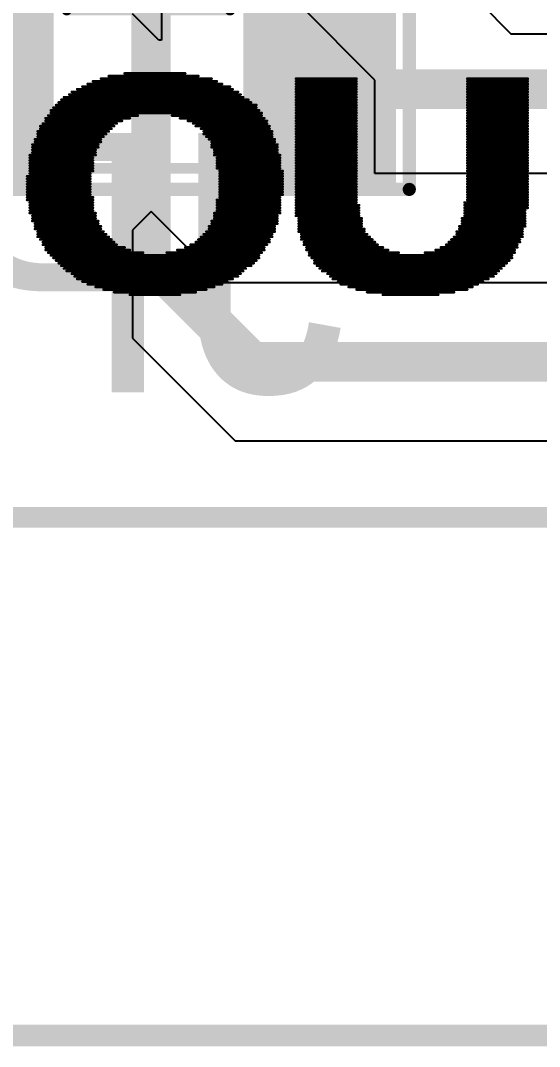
# Model space of a CAD drawing. Header units: millimetres. Extents: x 0.99 to 6.96, y 0.76 to 5.84.
# Drawn here: x 1.9365 to 2.1334, y 0.7618 to 1.1511 of the extents above; entities that cross this region are included whole.
import ezdxf

# ---------------------------------------------------------------- set-up
doc = ezdxf.new("R2010")
doc.units = ezdxf.units.MM
doc.header["$MEASUREMENT"] = 0
for name, color, linetype in [('BottomLayer', 5, 'Continuous'), ('BottomOverlay', 54, 'Continuous'), ('BottomPaste', 16, 'Continuous'), ('BottomSolder', 6, 'Continuous'), ('KeepOutLayer', 6, 'Continuous'), ('TopOverlay', 2, 'Continuous')]:
    doc.layers.add(name, color=color, linetype=linetype)

# ---------------------------------------------------------------- blocks, each defined once
blk = doc.blocks.new('RES_SMD_1206_B_25')
at = {"layer": 'BottomLayer'}
for points in [[(-0.09, -0.0325), (-0.04, -0.0325), (-0.09, 0.0325), (-0.04, 0.0325)], [(0.04, -0.0325), (0.09, -0.0325), (0.04, 0.0325), (0.09, 0.0325)]]:
    blk.add_solid(points, dxfattribs=at)
at = {"layer": 'BottomOverlay'}
for points, const_width in [([(-0.099, 0.038), (-0.099, -0.039)], 0.005), ([(0.099, 0.038), (-0.099, 0.038)], 0.005), ([(0.099, 0.038), (0.099, -0.039)], 0.005), ([(0.031, 0.03), (-0.031, 0.03)], 0.004), ([(0.031, -0.03), (-0.031, -0.03)], 0.004), ([(0.099, -0.039), (-0.099, -0.039)], 0.005)]:
    blk.add_lwpolyline(points, dxfattribs=dict(at, const_width=const_width))
for points, const_width in [([(-0.10025, 0.038, 1), (-0.09775, 0.038, 1)], 0.0025), ([(-0.10025, 0.038, 1), (-0.09775, 0.038, 1)], 0.0025), ([(0.09775, 0.038, 1), (0.10025, 0.038, 1)], 0.0025), ([(0.09775, 0.038, 1), (0.10025, 0.038, 1)], 0.0025), ([(-0.032, 0.03, 1), (-0.03, 0.03, 1)], 0.002), ([(0.03, 0.03, 1), (0.032, 0.03, 1)], 0.002), ([(-0.032, -0.03, 1), (-0.03, -0.03, 1)], 0.002), ([(0.03, -0.03, 1), (0.032, -0.03, 1)], 0.002), ([(-0.10025, -0.039, 1), (-0.09775, -0.039, 1)], 0.0025), ([(-0.10025, -0.039, 1), (-0.09775, -0.039, 1)], 0.0025), ([(0.09775, -0.039, 1), (0.10025, -0.039, 1)], 0.0025), ([(0.09775, -0.039, 1), (0.10025, -0.039, 1)], 0.0025)]:
    blk.add_lwpolyline(points, format="xyb", close=True, dxfattribs=dict(at, const_width=const_width))
at = {"layer": 'BottomPaste'}
for points in [[(-0.09, -0.0325), (-0.04, -0.0325), (-0.09, 0.0325), (-0.04, 0.0325)], [(0.04, -0.0325), (0.09, -0.0325), (0.04, 0.0325), (0.09, 0.0325)]]:
    blk.add_solid(points, dxfattribs=at)
at = {"layer": 'BottomSolder'}
for points in [[(-0.094, -0.0365), (-0.036, -0.0365), (-0.094, 0.0365), (-0.036, 0.0365)], [(0.036, -0.0365), (0.094, -0.0365), (0.036, 0.0365), (0.094, 0.0365)]]:
    blk.add_solid(points, dxfattribs=at)

msp = doc.modelspace()

# ---------------------------------------------------------------- linework, layer by layer
at = {"layer": 'BottomLayer'}
for p, q in [((2.07098, 1.12848), (2.04198, 1.15748)), ((2.1111, 1.15748), (2.12258, 1.146)), ((1.989, 1.1436), (1.97898, 1.15361)), ((1.98998, 1.15558), (1.98998, 1.1436)), ((2.12258, 1.146), (2.348, 1.146)), ((1.98998, 1.1436), (1.989, 1.1436)), ((2.07098, 1.093), (2.07098, 1.12848)), ((2.26339, 1.093), (2.07098, 1.093)), ((1.986, 1.0786), (1.97898, 1.07158)), ((2.013, 1.0516), (1.986, 1.0786)), ((1.97898, 1.07158), (1.97898, 1.0306)), ((2.68798, 1.0516), (2.013, 1.0516)), ((1.97898, 1.0306), (2.01798, 0.9916)), ((2.01798, 0.9916), (2.68798, 0.9916))]:
    msp.add_line(p, q, dxfattribs=at)
at = {"layer": 'BottomLayer', "const_width": 0.015}
for points in [[(1.986, 1.06), (1.986, 1.163)], [(2.05, 1.125), (2.24839, 1.125)], [(1.986, 1.06), (2.0244, 1.0216)], [(2.0244, 1.0216), (2.62733, 1.0216)]]:
    msp.add_lwpolyline(points, dxfattribs=at)
at = {"layer": 'BottomLayer', "const_width": 0.0075}
for points in [[(2.04625, 1.125, 1), (2.05375, 1.125, 1)], [(1.98225, 1.06, 1), (1.98975, 1.06, 1)], [(1.98225, 1.06, 1), (1.98975, 1.06, 1)], [(2.02065, 1.0216, 1), (2.02815, 1.0216, 1)], [(2.02065, 1.0216, 1), (2.02815, 1.0216, 1)]]:
    msp.add_lwpolyline(points, format="xyb", close=True, dxfattribs=at)
at = {"layer": 'KeepOutLayer', "const_width": 0.00787}
msp.add_lwpolyline([(1.3075, 0.76611), (3.52682, 0.76611)], dxfattribs=at)
at = {"layer": 'TopOverlay'}
for points, const_width in [([(1.96698, 1.129), (2.00898, 1.129)], 0.001), ([(1.96998, 1.13), (2.00398, 1.13)], 0.001), ([(1.97598, 1.131), (1.99898, 1.131)], 0.001), ([(2.04098, 1.129), (2.06398, 1.129)], 0.001), ([(2.10598, 1.129), (2.12898, 1.129)], 0.001), ([(1.95798, 1.125), (2.01698, 1.125)], 0.001), ([(1.95998, 1.126), (2.01598, 1.126)], 0.001), ([(1.96198, 1.127), (2.01298, 1.127)], 0.001), ([(1.96398, 1.128), (2.01098, 1.128)], 0.001), ([(2.04098, 1.128), (2.06398, 1.128)], 0.001), ([(2.04098, 1.127), (2.06398, 1.127)], 0.001), ([(2.04098, 1.126), (2.06398, 1.126)], 0.001), ([(2.04098, 1.125), (2.06398, 1.125)], 0.001), ([(2.10598, 1.128), (2.12898, 1.128)], 0.001), ([(2.10598, 1.127), (2.12898, 1.127)], 0.001), ([(2.10598, 1.126), (2.12898, 1.126)], 0.001), ([(2.10598, 1.125), (2.12898, 1.125)], 0.001), ([(1.95198, 1.121), (2.02298, 1.121)], 0.001), ([(1.95298, 1.122), (2.02098, 1.122)], 0.001), ([(1.95498, 1.123), (2.01998, 1.123)], 0.001), ([(1.95598, 1.124), (2.01898, 1.124)], 0.001), ([(2.04098, 1.124), (2.06398, 1.124)], 0.001), ([(2.04098, 1.123), (2.06398, 1.123)], 0.001), ([(2.04098, 1.122), (2.06398, 1.122)], 0.001), ([(2.04098, 1.121), (2.06398, 1.121)], 0.001), ([(2.10598, 1.124), (2.12898, 1.124)], 0.001), ([(2.10598, 1.123), (2.12898, 1.123)], 0.001), ([(2.10598, 1.122), (2.12898, 1.122)], 0.001), ([(2.10598, 1.121), (2.12898, 1.121)], 0.001), ([(1.94798, 1.117), (2.02698, 1.117)], 0.001), ([(1.94898, 1.118), (2.02598, 1.118)], 0.001), ([(1.94998, 1.119), (2.02598, 1.119)], 0.001), ([(1.95098, 1.12), (2.02398, 1.12)], 0.001), ([(2.04098, 1.12), (2.06398, 1.12)], 0.001), ([(2.04098, 1.119), (2.06398, 1.119)], 0.001), ([(2.04098, 1.118), (2.06398, 1.118)], 0.001), ([(2.04098, 1.117), (2.06398, 1.117)], 0.001), ([(2.10598, 1.12), (2.12898, 1.12)], 0.001), ([(2.10598, 1.119), (2.12898, 1.119)], 0.001), ([(2.10598, 1.118), (2.12898, 1.118)], 0.001), ([(2.10598, 1.117), (2.12898, 1.117)], 0.001), ([(1.94598, 1.114), (1.97798, 1.114)], 0.001), ([(1.94598, 1.113), (1.97498, 1.113)], 0.001), ([(1.94698, 1.115), (1.98098, 1.115)], 0.001), ([(1.94798, 1.116), (2.02798, 1.116)], 0.001), ([(1.99398, 1.115), (2.02798, 1.115)], 0.001), ([(1.99698, 1.114), (2.02898, 1.114)], 0.001), ([(1.99998, 1.113), (2.02998, 1.113)], 0.001), ([(2.04098, 1.116), (2.06398, 1.116)], 0.001), ([(2.04098, 1.115), (2.06398, 1.115)], 0.001), ([(2.04098, 1.114), (2.06398, 1.114)], 0.001), ([(2.04098, 1.113), (2.06398, 1.113)], 0.001), ([(2.10598, 1.116), (2.12898, 1.116)], 0.001), ([(2.10598, 1.115), (2.12898, 1.115)], 0.001), ([(2.10598, 1.114), (2.12898, 1.114)], 0.001), ([(2.10598, 1.113), (2.12898, 1.113)], 0.001), ([(1.94298, 1.109), (1.96998, 1.109)], 0.001), ([(1.94398, 1.111), (1.97198, 1.111)], 0.001), ([(1.94398, 1.11), (1.97098, 1.11)], 0.001), ([(1.94498, 1.112), (1.97298, 1.112)], 0.001), ([(2.00198, 1.112), (2.02998, 1.112)], 0.001), ([(2.00298, 1.111), (2.03098, 1.111)], 0.001), ([(2.00498, 1.11), (2.03098, 1.11)], 0.001), ([(2.00598, 1.109), (2.03198, 1.109)], 0.001), ([(2.04098, 1.112), (2.06398, 1.112)], 0.001), ([(2.04098, 1.111), (2.06398, 1.111)], 0.001), ([(2.04098, 1.11), (2.06398, 1.11)], 0.001), ([(2.04098, 1.109), (2.06398, 1.109)], 0.001), ([(2.10598, 1.112), (2.12898, 1.112)], 0.001), ([(2.10598, 1.111), (2.12898, 1.111)], 0.001), ([(2.10598, 1.11), (2.12898, 1.11)], 0.001), ([(2.10598, 1.109), (2.12898, 1.109)], 0.001), ([(1.94198, 1.106), (1.96698, 1.106)], 0.001), ([(1.94298, 1.108), (1.96898, 1.108)], 0.001), ([(1.94298, 1.107), (1.96798, 1.107)], 0.001), ([(2.00598, 1.108), (2.03198, 1.108)], 0.001), ([(2.00698, 1.107), (2.03198, 1.107)], 0.001), ([(2.00798, 1.106), (2.03298, 1.106)], 0.001), ([(2.04098, 1.108), (2.06398, 1.108)], 0.001), ([(2.04098, 1.107), (2.06398, 1.107)], 0.001), ([(2.04098, 1.106), (2.06398, 1.106)], 0.001), ([(2.10598, 1.108), (2.12898, 1.108)], 0.001), ([(2.10598, 1.107), (2.12898, 1.107)], 0.001), ([(2.10598, 1.106), (2.12898, 1.106)], 0.001), ([(1.94098, 1.104), (1.96598, 1.104)], 0.001), ([(1.94098, 1.103), (1.96598, 1.103)], 0.001), ([(1.94098, 1.102), (1.96498, 1.102)], 0.001), ([(1.94198, 1.105), (1.96698, 1.105)], 0.001), ([(2.00898, 1.105), (2.03298, 1.105)], 0.001), ([(2.00898, 1.104), (2.03398, 1.104)], 0.001), ([(2.00898, 1.103), (2.03398, 1.103)], 0.001), ([(2.00998, 1.102), (2.03398, 1.102)], 0.001), ([(2.04098, 1.105), (2.06398, 1.105)], 0.001), ([(2.04098, 1.104), (2.06398, 1.104)], 0.001), ([(2.04098, 1.103), (2.06398, 1.103)], 0.001), ([(2.04098, 1.102), (2.06398, 1.102)], 0.001), ([(2.10598, 1.105), (2.12898, 1.105)], 0.001), ([(2.10598, 1.104), (2.12898, 1.104)], 0.001), ([(2.10598, 1.103), (2.12898, 1.103)], 0.001), ([(2.10598, 1.102), (2.12898, 1.102)], 0.001), ([(1.93998, 1.1), (1.96498, 1.1)], 0.001), ([(1.93998, 1.099), (1.96398, 1.099)], 0.001), ([(1.93998, 1.098), (1.96398, 1.098)], 0.001), ([(1.94098, 1.101), (1.96498, 1.101)], 0.001), ([(2.00998, 1.101), (2.03398, 1.101)], 0.001), ([(2.00998, 1.1), (2.03498, 1.1)], 0.001), ([(2.01098, 1.099), (2.03498, 1.099)], 0.001), ([(2.01098, 1.098), (2.03498, 1.098)], 0.001), ([(2.04098, 1.101), (2.06398, 1.101)], 0.001), ([(2.04098, 1.1), (2.06398, 1.1)], 0.001), ([(2.04098, 1.099), (2.06398, 1.099)], 0.001), ([(2.04098, 1.098), (2.06398, 1.098)], 0.001), ([(2.10598, 1.101), (2.12898, 1.101)], 0.001), ([(2.10598, 1.1), (2.12898, 1.1)], 0.001), ([(2.10598, 1.099), (2.12898, 1.099)], 0.001), ([(2.10598, 1.098), (2.12898, 1.098)], 0.001), ([(1.93998, 1.097), (1.96398, 1.097)], 0.001), ([(1.93998, 1.096), (1.96398, 1.096)], 0.001), ([(1.93998, 1.095), (1.96398, 1.095)], 0.001), ([(1.93998, 1.094), (1.96398, 1.094)], 0.001), ([(2.01098, 1.097), (2.03498, 1.097)], 0.001), ([(2.01098, 1.096), (2.03498, 1.096)], 0.001), ([(2.01098, 1.095), (2.03498, 1.095)], 0.001), ([(2.01198, 1.094), (2.03598, 1.094)], 0.001), ([(2.04098, 1.097), (2.06398, 1.097)], 0.001), ([(2.04098, 1.096), (2.06398, 1.096)], 0.001), ([(2.04098, 1.095), (2.06398, 1.095)], 0.001), ([(2.04098, 1.094), (2.06398, 1.094)], 0.001), ([(2.10598, 1.097), (2.12898, 1.097)], 0.001), ([(2.10598, 1.096), (2.12898, 1.096)], 0.001), ([(2.10598, 1.095), (2.12898, 1.095)], 0.001), ([(2.10598, 1.094), (2.12898, 1.094)], 0.001), ([(1.93898, 1.092), (1.96298, 1.092)], 0.001), ([(1.93898, 1.091), (1.96298, 1.091)], 0.001), ([(1.93898, 1.09), (1.96298, 1.09)], 0.001), ([(1.93998, 1.093), (1.96298, 1.093)], 0.001), ([(2.01198, 1.093), (2.03598, 1.093)], 0.001), ([(2.01198, 1.092), (2.03598, 1.092)], 0.001), ([(2.01198, 1.091), (2.03598, 1.091)], 0.001), ([(2.01198, 1.09), (2.03598, 1.09)], 0.001), ([(2.04098, 1.093), (2.06398, 1.093)], 0.001), ([(2.04098, 1.092), (2.06398, 1.092)], 0.001), ([(2.04098, 1.091), (2.06398, 1.091)], 0.001), ([(2.04098, 1.09), (2.06398, 1.09)], 0.001), ([(2.10598, 1.093), (2.12898, 1.093)], 0.001), ([(2.10598, 1.092), (2.12898, 1.092)], 0.001), ([(2.10598, 1.091), (2.12898, 1.091)], 0.001), ([(2.10598, 1.09), (2.12898, 1.09)], 0.001), ([(1.93898, 1.089), (1.96298, 1.089)], 0.001), ([(1.93898, 1.088), (1.96298, 1.088)], 0.001), ([(1.93898, 1.087), (1.96298, 1.087)], 0.001), ([(1.93898, 1.086), (1.96298, 1.086)], 0.001), ([(2.01198, 1.089), (2.03598, 1.089)], 0.001), ([(2.01198, 1.088), (2.03598, 1.088)], 0.001), ([(2.01198, 1.087), (2.03598, 1.087)], 0.001), ([(2.01198, 1.086), (2.03598, 1.086)], 0.001), ([(2.04098, 1.089), (2.06398, 1.089)], 0.001), ([(2.04098, 1.088), (2.06398, 1.088)], 0.001), ([(2.04098, 1.087), (2.06398, 1.087)], 0.001), ([(2.04098, 1.086), (2.06398, 1.086)], 0.001), ([(2.10598, 1.089), (2.12898, 1.089)], 0.001), ([(2.10598, 1.088), (2.12898, 1.088)], 0.001), ([(2.10598, 1.087), (2.12898, 1.087)], 0.001), ([(2.10598, 1.086), (2.12898, 1.086)], 0.001), ([(1.93898, 1.085), (1.96298, 1.085)], 0.001), ([(1.93898, 1.084), (1.96398, 1.084)], 0.001), ([(1.93898, 1.083), (1.96398, 1.083)], 0.001), ([(1.93998, 1.082), (1.96398, 1.082)], 0.001), ([(2.01098, 1.083), (2.03498, 1.083)], 0.001), ([(2.01098, 1.082), (2.03498, 1.082)], 0.001), ([(2.01198, 1.085), (2.03598, 1.085)], 0.001), ([(2.01198, 1.084), (2.03498, 1.084)], 0.001), ([(2.04098, 1.085), (2.06398, 1.085)], 0.001), ([(2.04098, 1.084), (2.06398, 1.084)], 0.001), ([(2.04098, 1.083), (2.06398, 1.083)], 0.001), ([(2.04098, 1.082), (2.06398, 1.082)], 0.001), ([(2.10498, 1.082), (2.12898, 1.082)], 0.001), ([(2.10598, 1.085), (2.12898, 1.085)], 0.001), ([(2.10598, 1.084), (2.12898, 1.084)], 0.001), ([(2.10598, 1.083), (2.12898, 1.083)], 0.001), ([(1.93998, 1.081), (1.96398, 1.081)], 0.001), ([(1.93998, 1.08), (1.96398, 1.08)], 0.001), ([(1.93998, 1.079), (1.96398, 1.079)], 0.001), ([(1.93998, 1.078), (1.96498, 1.078)], 0.001), ([(2.00998, 1.078), (2.03498, 1.078)], 0.001), ([(2.01098, 1.081), (2.03498, 1.081)], 0.001), ([(2.01098, 1.08), (2.03498, 1.08)], 0.001), ([(2.01098, 1.079), (2.03498, 1.079)], 0.001), ([(2.04098, 1.081), (2.06498, 1.081)], 0.001), ([(2.04098, 1.08), (2.06498, 1.08)], 0.001), ([(2.04098, 1.079), (2.06498, 1.079)], 0.001), ([(2.04098, 1.078), (2.06498, 1.078)], 0.001), ([(2.10498, 1.081), (2.12898, 1.081)], 0.001), ([(2.10498, 1.08), (2.12898, 1.08)], 0.001), ([(2.10498, 1.079), (2.12798, 1.079)], 0.001), ([(2.10498, 1.078), (2.12798, 1.078)], 0.001), ([(1.94098, 1.077), (1.96498, 1.077)], 0.001), ([(1.94098, 1.076), (1.96498, 1.076)], 0.001), ([(1.94098, 1.075), (1.96598, 1.075)], 0.001), ([(1.94198, 1.074), (1.96598, 1.074)], 0.001), ([(2.00898, 1.075), (2.03398, 1.075)], 0.001), ([(2.00898, 1.074), (2.03398, 1.074)], 0.001), ([(2.00998, 1.077), (2.03398, 1.077)], 0.001), ([(2.00998, 1.076), (2.03398, 1.076)], 0.001), ([(2.04098, 1.077), (2.06498, 1.077)], 0.001), ([(2.04198, 1.076), (2.06598, 1.076)], 0.001), ([(2.04198, 1.075), (2.06598, 1.075)], 0.001), ([(2.04198, 1.074), (2.06598, 1.074)], 0.001), ([(2.10398, 1.076), (2.12798, 1.076)], 0.001), ([(2.10398, 1.075), (2.12798, 1.075)], 0.001), ([(2.10398, 1.074), (2.12798, 1.074)], 0.001), ([(2.10498, 1.077), (2.12798, 1.077)], 0.001), ([(1.94198, 1.073), (1.96698, 1.073)], 0.001), ([(1.94198, 1.072), (1.96698, 1.072)], 0.001), ([(1.94298, 1.071), (1.96798, 1.071)], 0.001), ([(1.94298, 1.07), (1.96898, 1.07)], 0.001), ([(2.00598, 1.07), (2.03198, 1.07)], 0.001), ([(2.00698, 1.071), (2.03298, 1.071)], 0.001), ([(2.00798, 1.073), (2.03298, 1.073)], 0.001), ([(2.00798, 1.072), (2.03298, 1.072)], 0.001), ([(2.04198, 1.073), (2.06598, 1.073)], 0.001), ([(2.04198, 1.072), (2.06698, 1.072)], 0.001), ([(2.04198, 1.071), (2.06698, 1.071)], 0.001), ([(2.04298, 1.07), (2.06798, 1.07)], 0.001), ([(2.10198, 1.071), (2.12698, 1.071)], 0.001), ([(2.10198, 1.07), (2.12698, 1.07)], 0.001), ([(2.10298, 1.073), (2.12798, 1.073)], 0.001), ([(2.10298, 1.072), (2.12698, 1.072)], 0.001), ([(1.94298, 1.069), (1.96998, 1.069)], 0.001), ([(1.94398, 1.068), (1.97098, 1.068)], 0.001), ([(1.94498, 1.067), (1.97198, 1.067)], 0.001), ([(2.00298, 1.067), (2.03098, 1.067)], 0.001), ([(2.00398, 1.068), (2.03098, 1.068)], 0.001), ([(2.00498, 1.069), (2.03198, 1.069)], 0.001), ([(2.04298, 1.069), (2.06898, 1.069)], 0.001), ([(2.04298, 1.068), (2.06998, 1.068)], 0.001), ([(2.04398, 1.067), (2.07098, 1.067)], 0.001), ([(2.09898, 1.067), (2.12598, 1.067)], 0.001), ([(2.09998, 1.068), (2.12598, 1.068)], 0.001), ([(2.10098, 1.069), (2.12698, 1.069)], 0.001), ([(1.94498, 1.066), (1.97298, 1.066)], 0.001), ([(1.94598, 1.065), (1.97598, 1.065)], 0.001), ([(1.94598, 1.064), (1.97798, 1.064)], 0.001), ([(1.94698, 1.063), (1.98298, 1.063)], 0.001), ([(1.99198, 1.063), (2.02798, 1.063)], 0.001), ([(1.99598, 1.064), (2.02898, 1.064)], 0.001), ([(1.99898, 1.065), (2.02898, 1.065)], 0.001), ([(2.00098, 1.066), (2.02998, 1.066)], 0.001), ([(2.04398, 1.066), (2.07198, 1.066)], 0.001), ([(2.04498, 1.065), (2.07398, 1.065)], 0.001), ([(2.04498, 1.064), (2.07598, 1.064)], 0.001), ([(2.04598, 1.063), (2.07998, 1.063)], 0.001), ([(2.08998, 1.063), (2.12398, 1.063)], 0.001), ([(2.09398, 1.064), (2.12398, 1.064)], 0.001), ([(2.09598, 1.065), (2.12498, 1.065)], 0.001), ([(2.09798, 1.066), (2.12498, 1.066)], 0.001), ([(1.94798, 1.062), (2.02698, 1.062)], 0.001), ([(1.94898, 1.061), (2.02698, 1.061)], 0.001), ([(1.94998, 1.06), (2.02598, 1.06)], 0.001), ([(1.95098, 1.059), (2.02498, 1.059)], 0.001), ([(2.04598, 1.062), (2.12298, 1.062)], 0.001), ([(2.04698, 1.061), (2.12298, 1.061)], 0.001), ([(2.04798, 1.06), (2.12198, 1.06)], 0.001), ([(2.04798, 1.059), (2.12098, 1.059)], 0.001), ([(1.95198, 1.058), (2.02398, 1.058)], 0.001), ([(1.95298, 1.057), (2.02198, 1.057)], 0.001), ([(1.95398, 1.056), (2.02098, 1.056)], 0.001), ([(1.95598, 1.055), (2.01998, 1.055)], 0.001), ([(2.04898, 1.058), (2.11998, 1.058)], 0.001), ([(2.04998, 1.057), (2.11898, 1.057)], 0.001), ([(2.05098, 1.056), (2.11798, 1.056)], 0.001), ([(2.05298, 1.055), (2.11698, 1.055)], 0.001), ([(1.95698, 1.054), (2.01898, 1.054)], 0.001), ([(1.95798, 1.053), (2.01698, 1.053)], 0.001), ([(1.95998, 1.052), (2.01498, 1.052)], 0.001), ([(1.96198, 1.051), (2.01298, 1.051)], 0.001), ([(2.05398, 1.054), (2.11598, 1.054)], 0.001), ([(2.05498, 1.053), (2.11398, 1.053)], 0.001), ([(2.05698, 1.052), (2.11198, 1.052)], 0.001), ([(2.05798, 1.051), (2.10998, 1.051)], 0.001), ([(1.96498, 1.05), (2.00998, 1.05)], 0.001), ([(1.96798, 1.049), (2.00698, 1.049)], 0.001), ([(1.97198, 1.048), (2.00298, 1.048)], 0.001), ([(1.97798, 1.047), (1.99698, 1.047)], 0.001), ([(2.06098, 1.05), (2.10798, 1.05)], 0.001), ([(2.06398, 1.049), (2.10598, 1.049)], 0.001), ([(2.06798, 1.048), (2.10098, 1.048)], 0.001), ([(2.07398, 1.047), (2.09498, 1.047)], 0.001), ([(1.00098, 0.9626), (6.66998, 0.9626)], 0.00787), ([(1.00098, 0.76575), (6.66983, 0.76575)], 0.00787)]:
    msp.add_lwpolyline(points, dxfattribs=dict(at, const_width=const_width))
at = {"layer": 'TopOverlay', "const_width": 0.0005}
for points in [[(1.96673, 1.129, 1), (1.96723, 1.129, 1)], [(1.96973, 1.13, 1), (1.97023, 1.13, 1)], [(1.97573, 1.131, 1), (1.97623, 1.131, 1)], [(1.99873, 1.131, 1), (1.99923, 1.131, 1)], [(2.00373, 1.13, 1), (2.00423, 1.13, 1)], [(2.00873, 1.129, 1), (2.00923, 1.129, 1)], [(2.04073, 1.129, 1), (2.04123, 1.129, 1)], [(2.06373, 1.129, 1), (2.06423, 1.129, 1)], [(2.10573, 1.129, 1), (2.10623, 1.129, 1)], [(2.12873, 1.129, 1), (2.12923, 1.129, 1)], [(1.95773, 1.125, 1), (1.95823, 1.125, 1)], [(1.95973, 1.126, 1), (1.96023, 1.126, 1)], [(1.96173, 1.127, 1), (1.96223, 1.127, 1)], [(1.96373, 1.128, 1), (1.96423, 1.128, 1)], [(2.01073, 1.128, 1), (2.01123, 1.128, 1)], [(2.01273, 1.127, 1), (2.01323, 1.127, 1)], [(2.01573, 1.126, 1), (2.01623, 1.126, 1)], [(2.01673, 1.125, 1), (2.01723, 1.125, 1)], [(2.04073, 1.128, 1), (2.04123, 1.128, 1)], [(2.04073, 1.127, 1), (2.04123, 1.127, 1)], [(2.04073, 1.126, 1), (2.04123, 1.126, 1)], [(2.04073, 1.125, 1), (2.04123, 1.125, 1)], [(2.06373, 1.128, 1), (2.06423, 1.128, 1)], [(2.06373, 1.127, 1), (2.06423, 1.127, 1)], [(2.06373, 1.126, 1), (2.06423, 1.126, 1)], [(2.06373, 1.125, 1), (2.06423, 1.125, 1)], [(2.10573, 1.128, 1), (2.10623, 1.128, 1)], [(2.10573, 1.127, 1), (2.10623, 1.127, 1)], [(2.10573, 1.126, 1), (2.10623, 1.126, 1)], [(2.10573, 1.125, 1), (2.10623, 1.125, 1)], [(2.12873, 1.128, 1), (2.12923, 1.128, 1)], [(2.12873, 1.127, 1), (2.12923, 1.127, 1)], [(2.12873, 1.126, 1), (2.12923, 1.126, 1)], [(2.12873, 1.125, 1), (2.12923, 1.125, 1)], [(1.95173, 1.121, 1), (1.95223, 1.121, 1)], [(1.95273, 1.122, 1), (1.95323, 1.122, 1)], [(1.95473, 1.123, 1), (1.95523, 1.123, 1)], [(1.95573, 1.124, 1), (1.95623, 1.124, 1)], [(2.01873, 1.124, 1), (2.01923, 1.124, 1)], [(2.01973, 1.123, 1), (2.02023, 1.123, 1)], [(2.02073, 1.122, 1), (2.02123, 1.122, 1)], [(2.02273, 1.121, 1), (2.02323, 1.121, 1)], [(2.04073, 1.124, 1), (2.04123, 1.124, 1)], [(2.04073, 1.123, 1), (2.04123, 1.123, 1)], [(2.04073, 1.122, 1), (2.04123, 1.122, 1)], [(2.04073, 1.121, 1), (2.04123, 1.121, 1)], [(2.06373, 1.124, 1), (2.06423, 1.124, 1)], [(2.06373, 1.123, 1), (2.06423, 1.123, 1)], [(2.06373, 1.122, 1), (2.06423, 1.122, 1)], [(2.06373, 1.121, 1), (2.06423, 1.121, 1)], [(2.10573, 1.124, 1), (2.10623, 1.124, 1)], [(2.10573, 1.123, 1), (2.10623, 1.123, 1)], [(2.10573, 1.122, 1), (2.10623, 1.122, 1)], [(2.10573, 1.121, 1), (2.10623, 1.121, 1)], [(2.12873, 1.124, 1), (2.12923, 1.124, 1)], [(2.12873, 1.123, 1), (2.12923, 1.123, 1)], [(2.12873, 1.122, 1), (2.12923, 1.122, 1)], [(2.12873, 1.121, 1), (2.12923, 1.121, 1)], [(1.94773, 1.117, 1), (1.94823, 1.117, 1)], [(1.94873, 1.118, 1), (1.94923, 1.118, 1)], [(1.94973, 1.119, 1), (1.95023, 1.119, 1)], [(1.95073, 1.12, 1), (1.95123, 1.12, 1)], [(2.02373, 1.12, 1), (2.02423, 1.12, 1)], [(2.02573, 1.119, 1), (2.02623, 1.119, 1)], [(2.02573, 1.118, 1), (2.02623, 1.118, 1)], [(2.02673, 1.117, 1), (2.02723, 1.117, 1)], [(2.04073, 1.12, 1), (2.04123, 1.12, 1)], [(2.04073, 1.119, 1), (2.04123, 1.119, 1)], [(2.04073, 1.118, 1), (2.04123, 1.118, 1)], [(2.04073, 1.117, 1), (2.04123, 1.117, 1)], [(2.06373, 1.12, 1), (2.06423, 1.12, 1)], [(2.06373, 1.119, 1), (2.06423, 1.119, 1)], [(2.06373, 1.118, 1), (2.06423, 1.118, 1)], [(2.06373, 1.117, 1), (2.06423, 1.117, 1)], [(2.10573, 1.12, 1), (2.10623, 1.12, 1)], [(2.10573, 1.119, 1), (2.10623, 1.119, 1)], [(2.10573, 1.118, 1), (2.10623, 1.118, 1)], [(2.10573, 1.117, 1), (2.10623, 1.117, 1)], [(2.12873, 1.12, 1), (2.12923, 1.12, 1)], [(2.12873, 1.119, 1), (2.12923, 1.119, 1)], [(2.12873, 1.118, 1), (2.12923, 1.118, 1)], [(2.12873, 1.117, 1), (2.12923, 1.117, 1)], [(1.94573, 1.114, 1), (1.94623, 1.114, 1)], [(1.94573, 1.113, 1), (1.94623, 1.113, 1)], [(1.94673, 1.115, 1), (1.94723, 1.115, 1)], [(1.94773, 1.116, 1), (1.94823, 1.116, 1)], [(1.97473, 1.113, 1), (1.97523, 1.113, 1)], [(1.97773, 1.114, 1), (1.97823, 1.114, 1)], [(1.98073, 1.115, 1), (1.98123, 1.115, 1)], [(1.99373, 1.115, 1), (1.99423, 1.115, 1)], [(1.99673, 1.114, 1), (1.99723, 1.114, 1)], [(1.99973, 1.113, 1), (2.00023, 1.113, 1)], [(2.02773, 1.116, 1), (2.02823, 1.116, 1)], [(2.02773, 1.115, 1), (2.02823, 1.115, 1)], [(2.02873, 1.114, 1), (2.02923, 1.114, 1)], [(2.02973, 1.113, 1), (2.03023, 1.113, 1)], [(2.04073, 1.116, 1), (2.04123, 1.116, 1)], [(2.04073, 1.115, 1), (2.04123, 1.115, 1)], [(2.04073, 1.114, 1), (2.04123, 1.114, 1)], [(2.04073, 1.113, 1), (2.04123, 1.113, 1)], [(2.06373, 1.116, 1), (2.06423, 1.116, 1)], [(2.06373, 1.115, 1), (2.06423, 1.115, 1)], [(2.06373, 1.114, 1), (2.06423, 1.114, 1)], [(2.06373, 1.113, 1), (2.06423, 1.113, 1)], [(2.10573, 1.116, 1), (2.10623, 1.116, 1)], [(2.10573, 1.115, 1), (2.10623, 1.115, 1)], [(2.10573, 1.114, 1), (2.10623, 1.114, 1)], [(2.10573, 1.113, 1), (2.10623, 1.113, 1)], [(2.12873, 1.116, 1), (2.12923, 1.116, 1)], [(2.12873, 1.115, 1), (2.12923, 1.115, 1)], [(2.12873, 1.114, 1), (2.12923, 1.114, 1)], [(2.12873, 1.113, 1), (2.12923, 1.113, 1)], [(1.94273, 1.109, 1), (1.94323, 1.109, 1)], [(1.94373, 1.111, 1), (1.94423, 1.111, 1)], [(1.94373, 1.11, 1), (1.94423, 1.11, 1)], [(1.94473, 1.112, 1), (1.94523, 1.112, 1)], [(1.96973, 1.109, 1), (1.97023, 1.109, 1)], [(1.97073, 1.11, 1), (1.97123, 1.11, 1)], [(1.97173, 1.111, 1), (1.97223, 1.111, 1)], [(1.97273, 1.112, 1), (1.97323, 1.112, 1)], [(2.00173, 1.112, 1), (2.00223, 1.112, 1)], [(2.00273, 1.111, 1), (2.00323, 1.111, 1)], [(2.00473, 1.11, 1), (2.00523, 1.11, 1)], [(2.00573, 1.109, 1), (2.00623, 1.109, 1)], [(2.02973, 1.112, 1), (2.03023, 1.112, 1)], [(2.03073, 1.111, 1), (2.03123, 1.111, 1)], [(2.03073, 1.11, 1), (2.03123, 1.11, 1)], [(2.03173, 1.109, 1), (2.03223, 1.109, 1)], [(2.04073, 1.112, 1), (2.04123, 1.112, 1)], [(2.04073, 1.111, 1), (2.04123, 1.111, 1)], [(2.04073, 1.11, 1), (2.04123, 1.11, 1)], [(2.04073, 1.109, 1), (2.04123, 1.109, 1)], [(2.06373, 1.112, 1), (2.06423, 1.112, 1)], [(2.06373, 1.111, 1), (2.06423, 1.111, 1)], [(2.06373, 1.11, 1), (2.06423, 1.11, 1)], [(2.06373, 1.109, 1), (2.06423, 1.109, 1)], [(2.10573, 1.112, 1), (2.10623, 1.112, 1)], [(2.10573, 1.111, 1), (2.10623, 1.111, 1)], [(2.10573, 1.11, 1), (2.10623, 1.11, 1)], [(2.10573, 1.109, 1), (2.10623, 1.109, 1)], [(2.12873, 1.112, 1), (2.12923, 1.112, 1)], [(2.12873, 1.111, 1), (2.12923, 1.111, 1)], [(2.12873, 1.11, 1), (2.12923, 1.11, 1)], [(2.12873, 1.109, 1), (2.12923, 1.109, 1)], [(1.94173, 1.106, 1), (1.94223, 1.106, 1)], [(1.94273, 1.108, 1), (1.94323, 1.108, 1)], [(1.94273, 1.107, 1), (1.94323, 1.107, 1)], [(1.96673, 1.106, 1), (1.96723, 1.106, 1)], [(1.96773, 1.107, 1), (1.96823, 1.107, 1)], [(1.96873, 1.108, 1), (1.96923, 1.108, 1)], [(2.00573, 1.108, 1), (2.00623, 1.108, 1)], [(2.00673, 1.107, 1), (2.00723, 1.107, 1)], [(2.00773, 1.106, 1), (2.00823, 1.106, 1)], [(2.03173, 1.108, 1), (2.03223, 1.108, 1)], [(2.03173, 1.107, 1), (2.03223, 1.107, 1)], [(2.03273, 1.106, 1), (2.03323, 1.106, 1)], [(2.04073, 1.108, 1), (2.04123, 1.108, 1)], [(2.04073, 1.107, 1), (2.04123, 1.107, 1)], [(2.04073, 1.106, 1), (2.04123, 1.106, 1)], [(2.06373, 1.108, 1), (2.06423, 1.108, 1)], [(2.06373, 1.107, 1), (2.06423, 1.107, 1)], [(2.06373, 1.106, 1), (2.06423, 1.106, 1)], [(2.10573, 1.108, 1), (2.10623, 1.108, 1)], [(2.10573, 1.107, 1), (2.10623, 1.107, 1)], [(2.10573, 1.106, 1), (2.10623, 1.106, 1)], [(2.12873, 1.108, 1), (2.12923, 1.108, 1)], [(2.12873, 1.107, 1), (2.12923, 1.107, 1)], [(2.12873, 1.106, 1), (2.12923, 1.106, 1)], [(1.94073, 1.104, 1), (1.94123, 1.104, 1)], [(1.94073, 1.103, 1), (1.94123, 1.103, 1)], [(1.94073, 1.102, 1), (1.94123, 1.102, 1)], [(1.94173, 1.105, 1), (1.94223, 1.105, 1)], [(1.96473, 1.102, 1), (1.96523, 1.102, 1)], [(1.96573, 1.104, 1), (1.96623, 1.104, 1)], [(1.96573, 1.103, 1), (1.96623, 1.103, 1)], [(1.96673, 1.105, 1), (1.96723, 1.105, 1)], [(2.00873, 1.105, 1), (2.00923, 1.105, 1)], [(2.00873, 1.104, 1), (2.00923, 1.104, 1)], [(2.00873, 1.103, 1), (2.00923, 1.103, 1)], [(2.00973, 1.102, 1), (2.01023, 1.102, 1)], [(2.03273, 1.105, 1), (2.03323, 1.105, 1)], [(2.03373, 1.104, 1), (2.03423, 1.104, 1)], [(2.03373, 1.103, 1), (2.03423, 1.103, 1)], [(2.03373, 1.102, 1), (2.03423, 1.102, 1)], [(2.04073, 1.105, 1), (2.04123, 1.105, 1)], [(2.04073, 1.104, 1), (2.04123, 1.104, 1)], [(2.04073, 1.103, 1), (2.04123, 1.103, 1)], [(2.04073, 1.102, 1), (2.04123, 1.102, 1)], [(2.06373, 1.105, 1), (2.06423, 1.105, 1)], [(2.06373, 1.104, 1), (2.06423, 1.104, 1)], [(2.06373, 1.103, 1), (2.06423, 1.103, 1)], [(2.06373, 1.102, 1), (2.06423, 1.102, 1)], [(2.10573, 1.105, 1), (2.10623, 1.105, 1)], [(2.10573, 1.104, 1), (2.10623, 1.104, 1)], [(2.10573, 1.103, 1), (2.10623, 1.103, 1)], [(2.10573, 1.102, 1), (2.10623, 1.102, 1)], [(2.12873, 1.105, 1), (2.12923, 1.105, 1)], [(2.12873, 1.104, 1), (2.12923, 1.104, 1)], [(2.12873, 1.103, 1), (2.12923, 1.103, 1)], [(2.12873, 1.102, 1), (2.12923, 1.102, 1)], [(1.93973, 1.1, 1), (1.94023, 1.1, 1)], [(1.93973, 1.099, 1), (1.94023, 1.099, 1)], [(1.93973, 1.098, 1), (1.94023, 1.098, 1)], [(1.94073, 1.101, 1), (1.94123, 1.101, 1)], [(1.96373, 1.099, 1), (1.96423, 1.099, 1)], [(1.96373, 1.098, 1), (1.96423, 1.098, 1)], [(1.96473, 1.101, 1), (1.96523, 1.101, 1)], [(1.96473, 1.1, 1), (1.96523, 1.1, 1)], [(2.00973, 1.101, 1), (2.01023, 1.101, 1)], [(2.00973, 1.1, 1), (2.01023, 1.1, 1)], [(2.01073, 1.099, 1), (2.01123, 1.099, 1)], [(2.01073, 1.098, 1), (2.01123, 1.098, 1)], [(2.03373, 1.101, 1), (2.03423, 1.101, 1)], [(2.03473, 1.1, 1), (2.03523, 1.1, 1)], [(2.03473, 1.099, 1), (2.03523, 1.099, 1)], [(2.03473, 1.098, 1), (2.03523, 1.098, 1)], [(2.04073, 1.101, 1), (2.04123, 1.101, 1)], [(2.04073, 1.1, 1), (2.04123, 1.1, 1)], [(2.04073, 1.099, 1), (2.04123, 1.099, 1)], [(2.04073, 1.098, 1), (2.04123, 1.098, 1)], [(2.06373, 1.101, 1), (2.06423, 1.101, 1)], [(2.06373, 1.1, 1), (2.06423, 1.1, 1)], [(2.06373, 1.099, 1), (2.06423, 1.099, 1)], [(2.06373, 1.098, 1), (2.06423, 1.098, 1)], [(2.10573, 1.101, 1), (2.10623, 1.101, 1)], [(2.10573, 1.1, 1), (2.10623, 1.1, 1)], [(2.10573, 1.099, 1), (2.10623, 1.099, 1)], [(2.10573, 1.098, 1), (2.10623, 1.098, 1)], [(2.12873, 1.101, 1), (2.12923, 1.101, 1)], [(2.12873, 1.1, 1), (2.12923, 1.1, 1)], [(2.12873, 1.099, 1), (2.12923, 1.099, 1)], [(2.12873, 1.098, 1), (2.12923, 1.098, 1)], [(1.93973, 1.097, 1), (1.94023, 1.097, 1)], [(1.93973, 1.096, 1), (1.94023, 1.096, 1)], [(1.93973, 1.095, 1), (1.94023, 1.095, 1)], [(1.93973, 1.094, 1), (1.94023, 1.094, 1)], [(1.96373, 1.097, 1), (1.96423, 1.097, 1)], [(1.96373, 1.096, 1), (1.96423, 1.096, 1)], [(1.96373, 1.095, 1), (1.96423, 1.095, 1)], [(1.96373, 1.094, 1), (1.96423, 1.094, 1)], [(2.01073, 1.097, 1), (2.01123, 1.097, 1)], [(2.01073, 1.096, 1), (2.01123, 1.096, 1)], [(2.01073, 1.095, 1), (2.01123, 1.095, 1)], [(2.01173, 1.094, 1), (2.01223, 1.094, 1)], [(2.03473, 1.097, 1), (2.03523, 1.097, 1)], [(2.03473, 1.096, 1), (2.03523, 1.096, 1)], [(2.03473, 1.095, 1), (2.03523, 1.095, 1)], [(2.03573, 1.094, 1), (2.03623, 1.094, 1)], [(2.04073, 1.097, 1), (2.04123, 1.097, 1)], [(2.04073, 1.096, 1), (2.04123, 1.096, 1)], [(2.04073, 1.095, 1), (2.04123, 1.095, 1)], [(2.04073, 1.094, 1), (2.04123, 1.094, 1)], [(2.06373, 1.097, 1), (2.06423, 1.097, 1)], [(2.06373, 1.096, 1), (2.06423, 1.096, 1)], [(2.06373, 1.095, 1), (2.06423, 1.095, 1)], [(2.06373, 1.094, 1), (2.06423, 1.094, 1)], [(2.10573, 1.097, 1), (2.10623, 1.097, 1)], [(2.10573, 1.096, 1), (2.10623, 1.096, 1)], [(2.10573, 1.095, 1), (2.10623, 1.095, 1)], [(2.10573, 1.094, 1), (2.10623, 1.094, 1)], [(2.12873, 1.097, 1), (2.12923, 1.097, 1)], [(2.12873, 1.096, 1), (2.12923, 1.096, 1)], [(2.12873, 1.095, 1), (2.12923, 1.095, 1)], [(2.12873, 1.094, 1), (2.12923, 1.094, 1)], [(1.93873, 1.092, 1), (1.93923, 1.092, 1)], [(1.93873, 1.091, 1), (1.93923, 1.091, 1)], [(1.93873, 1.09, 1), (1.93923, 1.09, 1)], [(1.93973, 1.093, 1), (1.94023, 1.093, 1)], [(1.96273, 1.093, 1), (1.96323, 1.093, 1)], [(1.96273, 1.092, 1), (1.96323, 1.092, 1)], [(1.96273, 1.091, 1), (1.96323, 1.091, 1)], [(1.96273, 1.09, 1), (1.96323, 1.09, 1)], [(2.01173, 1.093, 1), (2.01223, 1.093, 1)], [(2.01173, 1.092, 1), (2.01223, 1.092, 1)], [(2.01173, 1.091, 1), (2.01223, 1.091, 1)], [(2.01173, 1.09, 1), (2.01223, 1.09, 1)], [(2.03573, 1.093, 1), (2.03623, 1.093, 1)], [(2.03573, 1.092, 1), (2.03623, 1.092, 1)], [(2.03573, 1.091, 1), (2.03623, 1.091, 1)], [(2.03573, 1.09, 1), (2.03623, 1.09, 1)], [(2.04073, 1.093, 1), (2.04123, 1.093, 1)], [(2.04073, 1.092, 1), (2.04123, 1.092, 1)], [(2.04073, 1.091, 1), (2.04123, 1.091, 1)], [(2.04073, 1.09, 1), (2.04123, 1.09, 1)], [(2.06373, 1.093, 1), (2.06423, 1.093, 1)], [(2.06373, 1.092, 1), (2.06423, 1.092, 1)], [(2.06373, 1.091, 1), (2.06423, 1.091, 1)], [(2.06373, 1.09, 1), (2.06423, 1.09, 1)], [(2.10573, 1.093, 1), (2.10623, 1.093, 1)], [(2.10573, 1.092, 1), (2.10623, 1.092, 1)], [(2.10573, 1.091, 1), (2.10623, 1.091, 1)], [(2.10573, 1.09, 1), (2.10623, 1.09, 1)], [(2.12873, 1.093, 1), (2.12923, 1.093, 1)], [(2.12873, 1.092, 1), (2.12923, 1.092, 1)], [(2.12873, 1.091, 1), (2.12923, 1.091, 1)], [(2.12873, 1.09, 1), (2.12923, 1.09, 1)], [(1.93873, 1.089, 1), (1.93923, 1.089, 1)], [(1.93873, 1.088, 1), (1.93923, 1.088, 1)], [(1.93873, 1.087, 1), (1.93923, 1.087, 1)], [(1.93873, 1.086, 1), (1.93923, 1.086, 1)], [(1.96273, 1.089, 1), (1.96323, 1.089, 1)], [(1.96273, 1.088, 1), (1.96323, 1.088, 1)], [(1.96273, 1.087, 1), (1.96323, 1.087, 1)], [(1.96273, 1.086, 1), (1.96323, 1.086, 1)], [(2.01173, 1.089, 1), (2.01223, 1.089, 1)], [(2.01173, 1.088, 1), (2.01223, 1.088, 1)], [(2.01173, 1.087, 1), (2.01223, 1.087, 1)], [(2.01173, 1.086, 1), (2.01223, 1.086, 1)], [(2.03573, 1.089, 1), (2.03623, 1.089, 1)], [(2.03573, 1.088, 1), (2.03623, 1.088, 1)], [(2.03573, 1.087, 1), (2.03623, 1.087, 1)], [(2.03573, 1.086, 1), (2.03623, 1.086, 1)], [(2.04073, 1.089, 1), (2.04123, 1.089, 1)], [(2.04073, 1.088, 1), (2.04123, 1.088, 1)], [(2.04073, 1.087, 1), (2.04123, 1.087, 1)], [(2.04073, 1.086, 1), (2.04123, 1.086, 1)], [(2.06373, 1.089, 1), (2.06423, 1.089, 1)], [(2.06373, 1.088, 1), (2.06423, 1.088, 1)], [(2.06373, 1.087, 1), (2.06423, 1.087, 1)], [(2.06373, 1.086, 1), (2.06423, 1.086, 1)], [(2.10573, 1.089, 1), (2.10623, 1.089, 1)], [(2.10573, 1.088, 1), (2.10623, 1.088, 1)], [(2.10573, 1.087, 1), (2.10623, 1.087, 1)], [(2.10573, 1.086, 1), (2.10623, 1.086, 1)], [(2.12873, 1.089, 1), (2.12923, 1.089, 1)], [(2.12873, 1.088, 1), (2.12923, 1.088, 1)], [(2.12873, 1.087, 1), (2.12923, 1.087, 1)], [(2.12873, 1.086, 1), (2.12923, 1.086, 1)], [(1.93873, 1.085, 1), (1.93923, 1.085, 1)], [(1.93873, 1.084, 1), (1.93923, 1.084, 1)], [(1.93873, 1.083, 1), (1.93923, 1.083, 1)], [(1.93973, 1.082, 1), (1.94023, 1.082, 1)], [(1.96273, 1.085, 1), (1.96323, 1.085, 1)], [(1.96373, 1.084, 1), (1.96423, 1.084, 1)], [(1.96373, 1.083, 1), (1.96423, 1.083, 1)], [(1.96373, 1.082, 1), (1.96423, 1.082, 1)], [(2.01073, 1.083, 1), (2.01123, 1.083, 1)], [(2.01073, 1.082, 1), (2.01123, 1.082, 1)], [(2.01173, 1.085, 1), (2.01223, 1.085, 1)], [(2.01173, 1.084, 1), (2.01223, 1.084, 1)], [(2.03473, 1.084, 1), (2.03523, 1.084, 1)], [(2.03473, 1.083, 1), (2.03523, 1.083, 1)], [(2.03473, 1.082, 1), (2.03523, 1.082, 1)], [(2.03573, 1.085, 1), (2.03623, 1.085, 1)], [(2.04073, 1.085, 1), (2.04123, 1.085, 1)], [(2.04073, 1.084, 1), (2.04123, 1.084, 1)], [(2.04073, 1.083, 1), (2.04123, 1.083, 1)], [(2.04073, 1.082, 1), (2.04123, 1.082, 1)], [(2.06373, 1.085, 1), (2.06423, 1.085, 1)], [(2.06373, 1.084, 1), (2.06423, 1.084, 1)], [(2.06373, 1.083, 1), (2.06423, 1.083, 1)], [(2.06373, 1.082, 1), (2.06423, 1.082, 1)], [(2.10473, 1.082, 1), (2.10523, 1.082, 1)], [(2.10573, 1.085, 1), (2.10623, 1.085, 1)], [(2.10573, 1.084, 1), (2.10623, 1.084, 1)], [(2.10573, 1.083, 1), (2.10623, 1.083, 1)], [(2.12873, 1.085, 1), (2.12923, 1.085, 1)], [(2.12873, 1.084, 1), (2.12923, 1.084, 1)], [(2.12873, 1.083, 1), (2.12923, 1.083, 1)], [(2.12873, 1.082, 1), (2.12923, 1.082, 1)], [(1.93973, 1.081, 1), (1.94023, 1.081, 1)], [(1.93973, 1.08, 1), (1.94023, 1.08, 1)], [(1.93973, 1.079, 1), (1.94023, 1.079, 1)], [(1.93973, 1.078, 1), (1.94023, 1.078, 1)], [(1.96373, 1.081, 1), (1.96423, 1.081, 1)], [(1.96373, 1.08, 1), (1.96423, 1.08, 1)], [(1.96373, 1.079, 1), (1.96423, 1.079, 1)], [(1.96473, 1.078, 1), (1.96523, 1.078, 1)], [(2.00973, 1.078, 1), (2.01023, 1.078, 1)], [(2.01073, 1.081, 1), (2.01123, 1.081, 1)], [(2.01073, 1.08, 1), (2.01123, 1.08, 1)], [(2.01073, 1.079, 1), (2.01123, 1.079, 1)], [(2.03473, 1.081, 1), (2.03523, 1.081, 1)], [(2.03473, 1.08, 1), (2.03523, 1.08, 1)], [(2.03473, 1.079, 1), (2.03523, 1.079, 1)], [(2.03473, 1.078, 1), (2.03523, 1.078, 1)], [(2.04073, 1.081, 1), (2.04123, 1.081, 1)], [(2.04073, 1.08, 1), (2.04123, 1.08, 1)], [(2.04073, 1.079, 1), (2.04123, 1.079, 1)], [(2.04073, 1.078, 1), (2.04123, 1.078, 1)], [(2.06473, 1.081, 1), (2.06523, 1.081, 1)], [(2.06473, 1.08, 1), (2.06523, 1.08, 1)], [(2.06473, 1.079, 1), (2.06523, 1.079, 1)], [(2.06473, 1.078, 1), (2.06523, 1.078, 1)], [(2.10473, 1.081, 1), (2.10523, 1.081, 1)], [(2.10473, 1.08, 1), (2.10523, 1.08, 1)], [(2.10473, 1.079, 1), (2.10523, 1.079, 1)], [(2.10473, 1.078, 1), (2.10523, 1.078, 1)], [(2.12773, 1.079, 1), (2.12823, 1.079, 1)], [(2.12773, 1.078, 1), (2.12823, 1.078, 1)], [(2.12873, 1.081, 1), (2.12923, 1.081, 1)], [(2.12873, 1.08, 1), (2.12923, 1.08, 1)], [(1.94073, 1.077, 1), (1.94123, 1.077, 1)], [(1.94073, 1.076, 1), (1.94123, 1.076, 1)], [(1.94073, 1.075, 1), (1.94123, 1.075, 1)], [(1.94173, 1.074, 1), (1.94223, 1.074, 1)], [(1.96473, 1.077, 1), (1.96523, 1.077, 1)], [(1.96473, 1.076, 1), (1.96523, 1.076, 1)], [(1.96573, 1.075, 1), (1.96623, 1.075, 1)], [(1.96573, 1.074, 1), (1.96623, 1.074, 1)], [(2.00873, 1.075, 1), (2.00923, 1.075, 1)], [(2.00873, 1.074, 1), (2.00923, 1.074, 1)], [(2.00973, 1.077, 1), (2.01023, 1.077, 1)], [(2.00973, 1.076, 1), (2.01023, 1.076, 1)], [(2.03373, 1.077, 1), (2.03423, 1.077, 1)], [(2.03373, 1.076, 1), (2.03423, 1.076, 1)], [(2.03373, 1.075, 1), (2.03423, 1.075, 1)], [(2.03373, 1.074, 1), (2.03423, 1.074, 1)], [(2.04073, 1.077, 1), (2.04123, 1.077, 1)], [(2.04173, 1.076, 1), (2.04223, 1.076, 1)], [(2.04173, 1.075, 1), (2.04223, 1.075, 1)], [(2.04173, 1.074, 1), (2.04223, 1.074, 1)], [(2.06473, 1.077, 1), (2.06523, 1.077, 1)], [(2.06573, 1.076, 1), (2.06623, 1.076, 1)], [(2.06573, 1.075, 1), (2.06623, 1.075, 1)], [(2.06573, 1.074, 1), (2.06623, 1.074, 1)], [(2.10373, 1.076, 1), (2.10423, 1.076, 1)], [(2.10373, 1.075, 1), (2.10423, 1.075, 1)], [(2.10373, 1.074, 1), (2.10423, 1.074, 1)], [(2.10473, 1.077, 1), (2.10523, 1.077, 1)], [(2.12773, 1.077, 1), (2.12823, 1.077, 1)], [(2.12773, 1.076, 1), (2.12823, 1.076, 1)], [(2.12773, 1.075, 1), (2.12823, 1.075, 1)], [(2.12773, 1.074, 1), (2.12823, 1.074, 1)], [(1.94173, 1.073, 1), (1.94223, 1.073, 1)], [(1.94173, 1.072, 1), (1.94223, 1.072, 1)], [(1.94273, 1.071, 1), (1.94323, 1.071, 1)], [(1.94273, 1.07, 1), (1.94323, 1.07, 1)], [(1.96673, 1.073, 1), (1.96723, 1.073, 1)], [(1.96673, 1.072, 1), (1.96723, 1.072, 1)], [(1.96773, 1.071, 1), (1.96823, 1.071, 1)], [(1.96873, 1.07, 1), (1.96923, 1.07, 1)], [(2.00573, 1.07, 1), (2.00623, 1.07, 1)], [(2.00673, 1.071, 1), (2.00723, 1.071, 1)], [(2.00773, 1.073, 1), (2.00823, 1.073, 1)], [(2.00773, 1.072, 1), (2.00823, 1.072, 1)], [(2.03173, 1.07, 1), (2.03223, 1.07, 1)], [(2.03273, 1.073, 1), (2.03323, 1.073, 1)], [(2.03273, 1.072, 1), (2.03323, 1.072, 1)], [(2.03273, 1.071, 1), (2.03323, 1.071, 1)], [(2.04173, 1.073, 1), (2.04223, 1.073, 1)], [(2.04173, 1.072, 1), (2.04223, 1.072, 1)], [(2.04173, 1.071, 1), (2.04223, 1.071, 1)], [(2.04273, 1.07, 1), (2.04323, 1.07, 1)], [(2.06573, 1.073, 1), (2.06623, 1.073, 1)], [(2.06673, 1.072, 1), (2.06723, 1.072, 1)], [(2.06673, 1.071, 1), (2.06723, 1.071, 1)], [(2.06773, 1.07, 1), (2.06823, 1.07, 1)], [(2.10173, 1.071, 1), (2.10223, 1.071, 1)], [(2.10173, 1.07, 1), (2.10223, 1.07, 1)], [(2.10273, 1.073, 1), (2.10323, 1.073, 1)], [(2.10273, 1.072, 1), (2.10323, 1.072, 1)], [(2.12673, 1.072, 1), (2.12723, 1.072, 1)], [(2.12673, 1.071, 1), (2.12723, 1.071, 1)], [(2.12673, 1.07, 1), (2.12723, 1.07, 1)], [(2.12773, 1.073, 1), (2.12823, 1.073, 1)], [(1.94273, 1.069, 1), (1.94323, 1.069, 1)], [(1.94373, 1.068, 1), (1.94423, 1.068, 1)], [(1.94473, 1.067, 1), (1.94523, 1.067, 1)], [(1.96973, 1.069, 1), (1.97023, 1.069, 1)], [(1.97073, 1.068, 1), (1.97123, 1.068, 1)], [(1.97173, 1.067, 1), (1.97223, 1.067, 1)], [(2.00273, 1.067, 1), (2.00323, 1.067, 1)], [(2.00373, 1.068, 1), (2.00423, 1.068, 1)], [(2.00473, 1.069, 1), (2.00523, 1.069, 1)], [(2.03073, 1.068, 1), (2.03123, 1.068, 1)], [(2.03073, 1.067, 1), (2.03123, 1.067, 1)], [(2.03173, 1.069, 1), (2.03223, 1.069, 1)], [(2.04273, 1.069, 1), (2.04323, 1.069, 1)], [(2.04273, 1.068, 1), (2.04323, 1.068, 1)], [(2.04373, 1.067, 1), (2.04423, 1.067, 1)], [(2.06873, 1.069, 1), (2.06923, 1.069, 1)], [(2.06973, 1.068, 1), (2.07023, 1.068, 1)], [(2.07073, 1.067, 1), (2.07123, 1.067, 1)], [(2.09873, 1.067, 1), (2.09923, 1.067, 1)], [(2.09973, 1.068, 1), (2.10023, 1.068, 1)], [(2.10073, 1.069, 1), (2.10123, 1.069, 1)], [(2.12573, 1.068, 1), (2.12623, 1.068, 1)], [(2.12573, 1.067, 1), (2.12623, 1.067, 1)], [(2.12673, 1.069, 1), (2.12723, 1.069, 1)], [(1.94473, 1.066, 1), (1.94523, 1.066, 1)], [(1.94573, 1.065, 1), (1.94623, 1.065, 1)], [(1.94573, 1.064, 1), (1.94623, 1.064, 1)], [(1.94673, 1.063, 1), (1.94723, 1.063, 1)], [(1.97273, 1.066, 1), (1.97323, 1.066, 1)], [(1.97573, 1.065, 1), (1.97623, 1.065, 1)], [(1.97773, 1.064, 1), (1.97823, 1.064, 1)], [(1.98273, 1.063, 1), (1.98323, 1.063, 1)], [(1.99173, 1.063, 1), (1.99223, 1.063, 1)], [(1.99573, 1.064, 1), (1.99623, 1.064, 1)], [(1.99873, 1.065, 1), (1.99923, 1.065, 1)], [(2.00073, 1.066, 1), (2.00123, 1.066, 1)], [(2.02773, 1.063, 1), (2.02823, 1.063, 1)], [(2.02873, 1.065, 1), (2.02923, 1.065, 1)], [(2.02873, 1.064, 1), (2.02923, 1.064, 1)], [(2.02973, 1.066, 1), (2.03023, 1.066, 1)], [(2.04373, 1.066, 1), (2.04423, 1.066, 1)], [(2.04473, 1.065, 1), (2.04523, 1.065, 1)], [(2.04473, 1.064, 1), (2.04523, 1.064, 1)], [(2.04573, 1.063, 1), (2.04623, 1.063, 1)], [(2.07173, 1.066, 1), (2.07223, 1.066, 1)], [(2.07373, 1.065, 1), (2.07423, 1.065, 1)], [(2.07573, 1.064, 1), (2.07623, 1.064, 1)], [(2.07973, 1.063, 1), (2.08023, 1.063, 1)], [(2.08973, 1.063, 1), (2.09023, 1.063, 1)], [(2.09373, 1.064, 1), (2.09423, 1.064, 1)], [(2.09573, 1.065, 1), (2.09623, 1.065, 1)], [(2.09773, 1.066, 1), (2.09823, 1.066, 1)], [(2.12373, 1.064, 1), (2.12423, 1.064, 1)], [(2.12373, 1.063, 1), (2.12423, 1.063, 1)], [(2.12473, 1.066, 1), (2.12523, 1.066, 1)], [(2.12473, 1.065, 1), (2.12523, 1.065, 1)], [(1.94773, 1.062, 1), (1.94823, 1.062, 1)], [(1.94873, 1.061, 1), (1.94923, 1.061, 1)], [(1.94973, 1.06, 1), (1.95023, 1.06, 1)], [(1.95073, 1.059, 1), (1.95123, 1.059, 1)], [(2.02473, 1.059, 1), (2.02523, 1.059, 1)], [(2.02573, 1.06, 1), (2.02623, 1.06, 1)], [(2.02673, 1.062, 1), (2.02723, 1.062, 1)], [(2.02673, 1.061, 1), (2.02723, 1.061, 1)], [(2.04573, 1.062, 1), (2.04623, 1.062, 1)], [(2.04673, 1.061, 1), (2.04723, 1.061, 1)], [(2.04773, 1.06, 1), (2.04823, 1.06, 1)], [(2.04773, 1.059, 1), (2.04823, 1.059, 1)], [(2.12073, 1.059, 1), (2.12123, 1.059, 1)], [(2.12173, 1.06, 1), (2.12223, 1.06, 1)], [(2.12273, 1.062, 1), (2.12323, 1.062, 1)], [(2.12273, 1.061, 1), (2.12323, 1.061, 1)], [(1.95173, 1.058, 1), (1.95223, 1.058, 1)], [(1.95273, 1.057, 1), (1.95323, 1.057, 1)], [(1.95373, 1.056, 1), (1.95423, 1.056, 1)], [(1.95573, 1.055, 1), (1.95623, 1.055, 1)], [(2.01973, 1.055, 1), (2.02023, 1.055, 1)], [(2.02073, 1.056, 1), (2.02123, 1.056, 1)], [(2.02173, 1.057, 1), (2.02223, 1.057, 1)], [(2.02373, 1.058, 1), (2.02423, 1.058, 1)], [(2.04873, 1.058, 1), (2.04923, 1.058, 1)], [(2.04973, 1.057, 1), (2.05023, 1.057, 1)], [(2.05073, 1.056, 1), (2.05123, 1.056, 1)], [(2.05273, 1.055, 1), (2.05323, 1.055, 1)], [(2.11673, 1.055, 1), (2.11723, 1.055, 1)], [(2.11773, 1.056, 1), (2.11823, 1.056, 1)], [(2.11873, 1.057, 1), (2.11923, 1.057, 1)], [(2.11973, 1.058, 1), (2.12023, 1.058, 1)], [(1.95673, 1.054, 1), (1.95723, 1.054, 1)], [(1.95773, 1.053, 1), (1.95823, 1.053, 1)], [(1.95973, 1.052, 1), (1.96023, 1.052, 1)], [(1.96173, 1.051, 1), (1.96223, 1.051, 1)], [(2.01273, 1.051, 1), (2.01323, 1.051, 1)], [(2.01473, 1.052, 1), (2.01523, 1.052, 1)], [(2.01673, 1.053, 1), (2.01723, 1.053, 1)], [(2.01873, 1.054, 1), (2.01923, 1.054, 1)], [(2.05373, 1.054, 1), (2.05423, 1.054, 1)], [(2.05473, 1.053, 1), (2.05523, 1.053, 1)], [(2.05673, 1.052, 1), (2.05723, 1.052, 1)], [(2.05773, 1.051, 1), (2.05823, 1.051, 1)], [(2.10973, 1.051, 1), (2.11023, 1.051, 1)], [(2.11173, 1.052, 1), (2.11223, 1.052, 1)], [(2.11373, 1.053, 1), (2.11423, 1.053, 1)], [(2.11573, 1.054, 1), (2.11623, 1.054, 1)], [(1.96473, 1.05, 1), (1.96523, 1.05, 1)], [(1.96773, 1.049, 1), (1.96823, 1.049, 1)], [(1.97173, 1.048, 1), (1.97223, 1.048, 1)], [(1.97773, 1.047, 1), (1.97823, 1.047, 1)], [(1.99673, 1.047, 1), (1.99723, 1.047, 1)], [(2.00273, 1.048, 1), (2.00323, 1.048, 1)], [(2.00673, 1.049, 1), (2.00723, 1.049, 1)], [(2.00973, 1.05, 1), (2.01023, 1.05, 1)], [(2.06073, 1.05, 1), (2.06123, 1.05, 1)], [(2.06373, 1.049, 1), (2.06423, 1.049, 1)], [(2.06773, 1.048, 1), (2.06823, 1.048, 1)], [(2.07373, 1.047, 1), (2.07423, 1.047, 1)], [(2.09473, 1.047, 1), (2.09523, 1.047, 1)], [(2.10073, 1.048, 1), (2.10123, 1.048, 1)], [(2.10573, 1.049, 1), (2.10623, 1.049, 1)], [(2.10773, 1.05, 1), (2.10823, 1.05, 1)]]:
    msp.add_lwpolyline(points, format="xyb", close=True, dxfattribs=at)

# ---------------------------------------------------------------- block references
at = {"rotation": 180}
msp.add_blockref('RES_SMD_1206_B_25', (1.985, 1.125), dxfattribs=at)

# ---------------------------------------------------------------- texts
at = {"layer": 'BottomOverlay', "text_generation_flag": 2}
msp.add_text('JP3', height=0.098425, dxfattribs=at).set_placement((2.06, 1.01))

doc.saveas('drawing.dxf')
